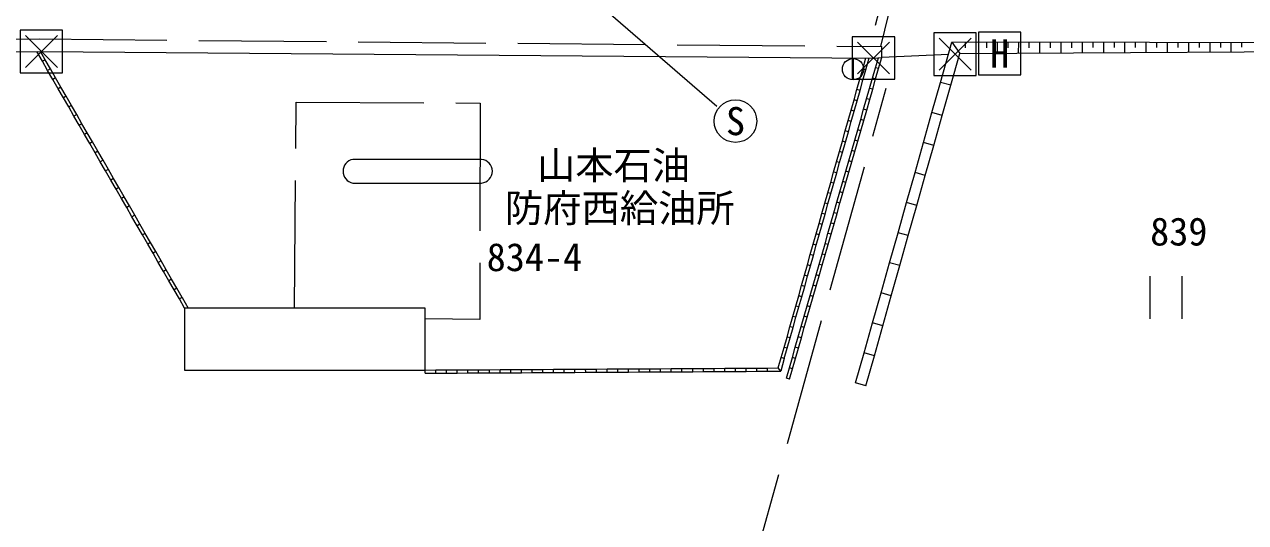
# Model space of a CAD drawing. Units: millimetres, scale not verified. Extents: x 40000 to 680000, y 20000 to 380000.
# Drawn here: x 142380 to 199811, y 257772 to 281177 of the extents above; entities that cross this region are included whole.
import ezdxf
from ezdxf.enums import TextEntityAlignment as Align

# ---------------------------------------------------------------- set-up
doc = ezdxf.new("R2010")
doc.units = ezdxf.units.MM
doc.header["$LTSCALE"] = 1000
doc.linetypes.add('DASHED', pattern=[7.5, 6, -1.5])
doc.layers.add('M-BGD', color=7, linetype='Continuous', lineweight=13)
doc.layers.add('M-BGD-EXST', color=7, linetype='Continuous', lineweight=13)
doc.layers.add('M-BMK-HTXT', color=7, linetype='Continuous')
doc.styles.add('ＭＳ ゴシック', font='')
doc.styles.get('ＭＳ ゴシック').set_extended_font_data('MS Gothic')

msp = doc.modelspace()

# ---------------------------------------------------------------- linework, layer by layer
at = {"layer": 'M-BGD', "linetype": 'DASHED'}
for p, q in [((185687, 294215), (182151, 280138)), ((182656, 280133), (186041, 294140)), ((182700, 279618), (182705, 280133)), ((185834, 279770), (182700, 279618)), ((176252, 254255), (182911, 278184)), ((155080, 267848), (155164, 277522)), ((155164, 277522), (163812, 277483)), ((163812, 277483), (163794, 267317)), ((163794, 267317), (161226, 267350))]:
    msp.add_line(p, q, dxfattribs=at)
at = {"layer": 'M-BGD'}
for p, q in [((185462, 278454), (185995, 280338)), ((185995, 280338), (186365, 279810)), ((186624, 280337), (186624, 280075)), ((187124, 280337), (187123, 279815)), ((187624, 280336), (187624, 280077)), ((188124, 280335), (188123, 279821)), ((188624, 280334), (188624, 280079)), ((189124, 280333), (189123, 279827)), ((189624, 280333), (189624, 280081)), ((190124, 280332), (190123, 279833)), ((190624, 280331), (190624, 280083)), ((191124, 280330), (191123, 279839)), ((191624, 280329), (191624, 280085)), ((192124, 280328), (192123, 279845)), ((192624, 280328), (192624, 280088)), ((193124, 280327), (193123, 279851)), ((193624, 280326), (193624, 280090)), ((194124, 280325), (194123, 279856)), ((194624, 280324), (194624, 280092)), ((195124, 280324), (195123, 279862)), ((195624, 280323), (195624, 280094)), ((196124, 280322), (196123, 279868)), ((196624, 280321), (196624, 280096)), ((197124, 280320), (197123, 279874)), ((197624, 280320), (197624, 280098)), ((198124, 280319), (198123, 279880)), ((198624, 280318), (198624, 280101)), ((199124, 280317), (199123, 279886)), ((199624, 280316), (199624, 280103)), ((143223, 279446), (142960, 279902)), ((143353, 279521), (143132, 279903)), ((185943, 278318), (186365, 279810)), ((143353, 279521), (143223, 279446)), ((143471, 279017), (143223, 279446)), ((143601, 279092), (143353, 279521)), ((181808, 279083), (181955, 279602)), ((181952, 279042), (182110, 279601)), ((182268, 278657), (182408, 279144)), ((182313, 279599), (182700, 279618)), ((182408, 279144), (182542, 279610)), ((182552, 279102), (182408, 279144)), ((182552, 279102), (182700, 279618)), ((143601, 279092), (143471, 279017)), ((143719, 278587), (143471, 279017)), ((143849, 278662), (143601, 279092)), ((143849, 278662), (143719, 278587)), ((143967, 278158), (143719, 278587)), ((144097, 278233), (143849, 278662)), ((181534, 278114), (181671, 278599)), ((181671, 278599), (181808, 279083)), ((181815, 278558), (181671, 278599)), ((181678, 278074), (181815, 278558)), ((181952, 279042), (181808, 279083)), ((181815, 278558), (181952, 279042)), ((182129, 278171), (182268, 278657)), ((182413, 278616), (182268, 278657)), ((182273, 278129), (182413, 278616)), ((182413, 278616), (182552, 279102)), ((144097, 278233), (143967, 278158)), ((144215, 277728), (143967, 278158)), ((144344, 277803), (144097, 278233)), ((181397, 277630), (181534, 278114)), ((181678, 278074), (181534, 278114)), ((181541, 277589), (181678, 278074)), ((181989, 277684), (182129, 278171)), ((182273, 278129), (182129, 278171)), ((182133, 277643), (182273, 278129)), ((185063, 277042), (185462, 278454)), ((185943, 278318), (185462, 278454)), ((185544, 276906), (185943, 278318)), ((144344, 277803), (144215, 277728)), ((144462, 277299), (144215, 277728)), ((144592, 277374), (144344, 277803)), ((181260, 277146), (181397, 277630)), ((181541, 277589), (181397, 277630)), ((181404, 277105), (181541, 277589)), ((181849, 277198), (181989, 277684)), ((182133, 277643), (181989, 277684)), ((181993, 277156), (182133, 277643)), ((144592, 277374), (144462, 277299)), ((144710, 276869), (144462, 277299)), ((144840, 276944), (144592, 277374)), ((144840, 276944), (144710, 276869)), ((144958, 276439), (144710, 276869)), ((145088, 276514), (144840, 276944)), ((181123, 276661), (181260, 277146)), ((181404, 277105), (181260, 277146)), ((181267, 276620), (181404, 277105)), ((181709, 276711), (181849, 277198)), ((181993, 277156), (181849, 277198)), ((181854, 276670), (181993, 277156)), ((184664, 275629), (185063, 277042)), ((185544, 276906), (185063, 277042)), ((185145, 275493), (185544, 276906)), ((145088, 276514), (144958, 276439)), ((145206, 276010), (144958, 276439)), ((145336, 276085), (145088, 276514)), ((180986, 276177), (181123, 276661)), ((181267, 276620), (181123, 276661)), ((181130, 276136), (181267, 276620)), ((181570, 276225), (181709, 276711)), ((181854, 276670), (181709, 276711)), ((181714, 276183), (181854, 276670)), ((145336, 276085), (145206, 276010)), ((145454, 275580), (145206, 276010)), ((145584, 275655), (145336, 276085)), ((180712, 275208), (180849, 275692)), ((180849, 275692), (180986, 276177)), ((180993, 275652), (180849, 275692)), ((181130, 276136), (180986, 276177)), ((180993, 275652), (181130, 276136)), ((181290, 275252), (181430, 275738)), ((181430, 275738), (181570, 276225)), ((181574, 275697), (181430, 275738)), ((181434, 275210), (181574, 275697)), ((181714, 276183), (181570, 276225)), ((181574, 275697), (181714, 276183)), ((145584, 275655), (145454, 275580)), ((145702, 275151), (145454, 275580)), ((145832, 275226), (145584, 275655)), ((145832, 275226), (145702, 275151)), ((145950, 274721), (145702, 275151)), ((146080, 274796), (145832, 275226)), ((180575, 274724), (180712, 275208)), ((180856, 275167), (180712, 275208)), ((180719, 274683), (180856, 275167)), ((180856, 275167), (180993, 275652)), ((181150, 274765), (181290, 275252)), ((181434, 275210), (181290, 275252)), ((181294, 274724), (181434, 275210)), ((184265, 274217), (184664, 275629)), ((185145, 275493), (184664, 275629)), ((184746, 274081), (185145, 275493)), ((146080, 274796), (145950, 274721)), ((146198, 274292), (145950, 274721)), ((146327, 274367), (146080, 274796)), ((163876, 274836), (157826, 274836)), ((180438, 274239), (180575, 274724)), ((180719, 274683), (180575, 274724)), ((180582, 274198), (180719, 274683)), ((181011, 274279), (181150, 274765)), ((181294, 274724), (181150, 274765)), ((181155, 274237), (181294, 274724)), ((146327, 274367), (146198, 274292)), ((146445, 273862), (146198, 274292)), ((146575, 273937), (146327, 274367)), ((180301, 273755), (180438, 274239)), ((180582, 274198), (180438, 274239)), ((180445, 273714), (180582, 274198)), ((180871, 273792), (181011, 274279)), ((181155, 274237), (181011, 274279)), ((181015, 273751), (181155, 274237)), ((183866, 272805), (184265, 274217)), ((184746, 274081), (184265, 274217)), ((184347, 272669), (184746, 274081)), ((146575, 273937), (146445, 273862)), ((146693, 273433), (146445, 273862)), ((146823, 273508), (146575, 273937)), ((146823, 273508), (146693, 273433)), ((146941, 273003), (146693, 273433)), ((147071, 273078), (146823, 273508)), ((157826, 273726), (163876, 273726)), ((180164, 273270), (180301, 273755)), ((180445, 273714), (180301, 273755)), ((180308, 273229), (180445, 273714)), ((180731, 273306), (180871, 273792)), ((181015, 273751), (180871, 273792)), ((180875, 273264), (181015, 273751)), ((147071, 273078), (146941, 273003)), ((147189, 272573), (146941, 273003)), ((147319, 272648), (147071, 273078)), ((180027, 272786), (180164, 273270)), ((180308, 273229), (180164, 273270)), ((180171, 272745), (180308, 273229)), ((180451, 272333), (180591, 272819)), ((180591, 272819), (180731, 273306)), ((180735, 272778), (180591, 272819)), ((180875, 273264), (180731, 273306)), ((180735, 272778), (180875, 273264)), ((183467, 271393), (183866, 272805)), ((184347, 272669), (183866, 272805)), ((147319, 272648), (147189, 272573)), ((147437, 272144), (147189, 272573)), ((147567, 272219), (147319, 272648)), ((147567, 272219), (147437, 272144)), ((147815, 271789), (147567, 272219)), ((179753, 271817), (179890, 272301)), ((179890, 272301), (180027, 272786)), ((180034, 272261), (179890, 272301)), ((179897, 271776), (180034, 272261)), ((180171, 272745), (180027, 272786)), ((180034, 272261), (180171, 272745)), ((180312, 271846), (180451, 272333)), ((180596, 272291), (180451, 272333)), ((180456, 271805), (180596, 272291)), ((180596, 272291), (180735, 272778)), ((183948, 271257), (184347, 272669)), ((147685, 271714), (147437, 272144)), ((147815, 271789), (147685, 271714)), ((147933, 271285), (147685, 271714)), ((148063, 271360), (147815, 271789)), ((179615, 271333), (179753, 271817)), ((179897, 271776), (179753, 271817)), ((179760, 271292), (179897, 271776)), ((180172, 271360), (180312, 271846)), ((180456, 271805), (180312, 271846)), ((180316, 271318), (180456, 271805)), ((148063, 271360), (147933, 271285)), ((148181, 270855), (147933, 271285)), ((148310, 270930), (148063, 271360)), ((179478, 270848), (179615, 271333)), ((179760, 271292), (179615, 271333)), ((179623, 270807), (179760, 271292)), ((180032, 270873), (180172, 271360)), ((180316, 271318), (180172, 271360)), ((180176, 270832), (180316, 271318)), ((183068, 269981), (183467, 271393)), ((183948, 271257), (183467, 271393)), ((183549, 269845), (183948, 271257)), ((148310, 270930), (148181, 270855)), ((148428, 270426), (148181, 270855)), ((148558, 270501), (148310, 270930)), ((148558, 270501), (148428, 270426)), ((148806, 270071), (148558, 270501)), ((179341, 270364), (179478, 270848)), ((179623, 270807), (179478, 270848)), ((179486, 270323), (179623, 270807)), ((179892, 270387), (180032, 270873)), ((180176, 270832), (180032, 270873)), ((180037, 270345), (180176, 270832)), ((148676, 269996), (148428, 270426)), ((148806, 270071), (148676, 269996)), ((148924, 269567), (148676, 269996)), ((149054, 269642), (148806, 270071)), ((179204, 269879), (179341, 270364)), ((179486, 270323), (179341, 270364)), ((179349, 269838), (179486, 270323)), ((179753, 269900), (179892, 270387)), ((180037, 270345), (179892, 270387)), ((179897, 269859), (180037, 270345)), ((182669, 268569), (183068, 269981)), ((183549, 269845), (183068, 269981)), ((149054, 269642), (148924, 269567)), ((149172, 269137), (148924, 269567)), ((149302, 269212), (149054, 269642)), ((178930, 268910), (179067, 269395)), ((179067, 269395), (179204, 269879)), ((179212, 269354), (179067, 269395)), ((179075, 268870), (179212, 269354)), ((179349, 269838), (179204, 269879)), ((179212, 269354), (179349, 269838)), ((179473, 268927), (179613, 269414)), ((179613, 269414), (179753, 269900)), ((179757, 269372), (179613, 269414)), ((179617, 268886), (179757, 269372)), ((179897, 269859), (179753, 269900)), ((179757, 269372), (179897, 269859)), ((183150, 268433), (183549, 269845)), ((149302, 269212), (149172, 269137)), ((149420, 268707), (149172, 269137)), ((149550, 268782), (149302, 269212)), ((149550, 268782), (149420, 268707)), ((149798, 268353), (149550, 268782)), ((178793, 268426), (178930, 268910)), ((179075, 268870), (178930, 268910)), ((178938, 268385), (179075, 268870)), ((179333, 268441), (179473, 268927)), ((179617, 268886), (179473, 268927)), ((179478, 268399), (179617, 268886)), ((149668, 268278), (149420, 268707)), ((149798, 268353), (149668, 268278)), ((149916, 267848), (149668, 268278)), ((149798, 268353), (150089, 267848)), ((178656, 267942), (178793, 268426)), ((178938, 268385), (178793, 268426)), ((178801, 267901), (178938, 268385)), ((179194, 267954), (179333, 268441)), ((179478, 268399), (179333, 268441)), ((179338, 267913), (179478, 268399)), ((182270, 267156), (182669, 268569)), ((183150, 268433), (182669, 268569)), ((182752, 267020), (183150, 268433)), ((161226, 267848), (149916, 267848)), ((149916, 267848), (149916, 264938)), ((161226, 264938), (161226, 267848)), ((178519, 267457), (178656, 267942)), ((178801, 267901), (178656, 267942)), ((178664, 267416), (178801, 267901)), ((179054, 267468), (179194, 267954)), ((179338, 267913), (179194, 267954)), ((179198, 267426), (179338, 267913)), ((178382, 266973), (178519, 267457)), ((178664, 267416), (178519, 267457)), ((178527, 266932), (178664, 267416)), ((178914, 266981), (179054, 267468)), ((179198, 267426), (179054, 267468)), ((179058, 266940), (179198, 267426)), ((181871, 265744), (182270, 267156)), ((182752, 267020), (182270, 267156)), ((178108, 266004), (178245, 266488)), ((178245, 266488), (178382, 266973)), ((178390, 266448), (178245, 266488)), ((178527, 266932), (178382, 266973)), ((178390, 266448), (178527, 266932)), ((178635, 266008), (178774, 266495)), ((178774, 266495), (178914, 266981)), ((178919, 266453), (178774, 266495)), ((179058, 266940), (178914, 266981)), ((178919, 266453), (179058, 266940)), ((182353, 265608), (182752, 267020)), ((177971, 265520), (178108, 266004)), ((178253, 265963), (178108, 266004)), ((178116, 265479), (178253, 265963)), ((178253, 265963), (178390, 266448)), ((178495, 265522), (178635, 266008)), ((178779, 265967), (178635, 266008)), ((178639, 265480), (178779, 265967)), ((178779, 265967), (178919, 266453)), ((177834, 265035), (177971, 265520)), ((178116, 265479), (177948, 264886)), ((178116, 265479), (177971, 265520)), ((178355, 265035), (178495, 265522)), ((178639, 265480), (178495, 265522)), ((178499, 264994), (178639, 265480)), ((181472, 264332), (181871, 265744)), ((182353, 265608), (181871, 265744)), ((181954, 264196), (182353, 265608)), ((149916, 264938), (161226, 264938)), ((161226, 264938), (161729, 264941)), ((161227, 264788), (161226, 264938)), ((161227, 264788), (161730, 264791)), ((161729, 264941), (162232, 264944)), ((161730, 264791), (161729, 264941)), ((161730, 264791), (162233, 264794)), ((162232, 264944), (162736, 264947)), ((162233, 264794), (162232, 264944)), ((162233, 264794), (162736, 264797)), ((162736, 264947), (163239, 264950)), ((162736, 264797), (162736, 264947)), ((162736, 264797), (163240, 264800)), ((163239, 264950), (163742, 264953)), ((163240, 264800), (163239, 264950)), ((163240, 264800), (163743, 264803)), ((163742, 264953), (164245, 264956)), ((163743, 264803), (163742, 264953)), ((163743, 264803), (164246, 264806)), ((164245, 264956), (164749, 264959)), ((164246, 264806), (164245, 264956)), ((164246, 264806), (164750, 264809)), ((164749, 264959), (165252, 264962)), ((164750, 264809), (164749, 264959)), ((164750, 264809), (165253, 264812)), ((165252, 264962), (165755, 264965)), ((165253, 264812), (165252, 264962)), ((165253, 264812), (165756, 264815)), ((165755, 264965), (166259, 264968)), ((165756, 264815), (165755, 264965)), ((165756, 264815), (166259, 264818)), ((166259, 264968), (166762, 264971)), ((166259, 264818), (166259, 264968)), ((166259, 264818), (166763, 264821)), ((166762, 264971), (167265, 264974)), ((166763, 264821), (166762, 264971)), ((166763, 264821), (167266, 264824)), ((167265, 264974), (167768, 264976)), ((167266, 264824), (167265, 264974)), ((167266, 264824), (167769, 264826)), ((167768, 264976), (168272, 264979)), ((167769, 264826), (167768, 264976)), ((167769, 264826), (168273, 264829)), ((168272, 264979), (168775, 264982)), ((168273, 264829), (168272, 264979)), ((168273, 264829), (168776, 264832)), ((168775, 264982), (169278, 264985)), ((168776, 264832), (168775, 264982)), ((168776, 264832), (169279, 264835)), ((169278, 264985), (169782, 264988)), ((169279, 264835), (169278, 264985)), ((169279, 264835), (169782, 264838)), ((169782, 264988), (170285, 264991)), ((169782, 264838), (169782, 264988)), ((169782, 264838), (170286, 264841)), ((170285, 264991), (170788, 264994)), ((170286, 264841), (170285, 264991)), ((170286, 264841), (170789, 264844)), ((170788, 264994), (171291, 264997)), ((170789, 264844), (170788, 264994)), ((170789, 264844), (171292, 264847)), ((171291, 264997), (171795, 265000)), ((171292, 264847), (171291, 264997)), ((171292, 264847), (171796, 264850)), ((171795, 265000), (172298, 265003)), ((171796, 264850), (171795, 265000)), ((171796, 264850), (172299, 264853)), ((172298, 265003), (172801, 265006)), ((172299, 264853), (172298, 265003)), ((172299, 264853), (172802, 264856)), ((172801, 265006), (173305, 265009)), ((172802, 264856), (172801, 265006)), ((172802, 264856), (173305, 264859)), ((173305, 265009), (173808, 265012)), ((173305, 264859), (173305, 265009)), ((173305, 264859), (173809, 264862)), ((173808, 265012), (174311, 265015)), ((173809, 264862), (173808, 265012)), ((173809, 264862), (174312, 264865)), ((174311, 265015), (174814, 265017)), ((174312, 264865), (174311, 265015)), ((174312, 264865), (174815, 264868)), ((174814, 265017), (175318, 265020)), ((174815, 264868), (174814, 265017)), ((174815, 264868), (175319, 264870)), ((175318, 265020), (175821, 265023)), ((175319, 264870), (175318, 265020)), ((175319, 264870), (175822, 264873)), ((175821, 265023), (176324, 265026)), ((175822, 264873), (175821, 265023)), ((175822, 264873), (176325, 264876)), ((176324, 265026), (176828, 265029)), ((176325, 264876), (176324, 265026)), ((176325, 264876), (176828, 264879)), ((176828, 265029), (177331, 265032)), ((176828, 264879), (176828, 265029)), ((176828, 264879), (177332, 264882)), ((177331, 265032), (177834, 265035)), ((177332, 264882), (177331, 265032)), ((177332, 264882), (177948, 264886)), ((177948, 264886), (177834, 265035)), ((178215, 264549), (178355, 265035)), ((178499, 264994), (178355, 265035)), ((178359, 264507), (178499, 264994)), ((178359, 264507), (178215, 264549)), ((181954, 264196), (181472, 264332))]:
    msp.add_line(p, q, dxfattribs=at)
at = {"layer": 'M-BGD', "linetype": 'DASHED'}
msp.add_lwpolyline([(68325, 280012), (87463, 280124), (104061, 280273), (143083, 280499), (182705, 280133)], dxfattribs=at)
at = {"layer": 'M-BGD'}
for points in [[(245761, 280403), (213871, 280293), (185995, 280338)], [(68325, 279386), (87519, 279580), (104025, 279741), (143179, 279903), (182313, 279599)], [(186365, 279810), (213119, 279970), (245009, 279896)]]:
    msp.add_lwpolyline(points, dxfattribs=at)
for centre, radius, start, end in [((157931, 274281), 565, 100.7113, 259.2887), ((163830, 274281), 557, 274.73276, 85.26724)]:
    msp.add_arc(centre, radius, start, end, dxfattribs=at)
at = {"layer": 'M-BGD-EXST'}
for p, q in [((174946, 277322), (169594, 281935)), ((142429, 279153), (143929, 280653)), ((142429, 280653), (143929, 279153)), ((181563, 278849), (183063, 280349)), ((181563, 280349), (183063, 278849)), ((185398, 279035), (186898, 280535)), ((185398, 280535), (186898, 279035)), ((181351, 279575), (181351, 278575)), ((195313, 269343), (195313, 267343)), ((196813, 269343), (196813, 267343))]:
    msp.add_line(p, q, dxfattribs=at)
for points in [[(142179, 278903), (144179, 278903), (144179, 280903), (142179, 280903)], [(181313, 278599), (183313, 278599), (183313, 280599), (181313, 280599)], [(185148, 278785), (187148, 278785), (187148, 280785), (185148, 280785)], [(187245, 278812), (189245, 278812), (189245, 280812), (187245, 280812)]]:
    msp.add_lwpolyline(points, close=True, dxfattribs=at)
for centre, radius in [((181351, 279075), 500), ((175821, 276635), 1000)]:
    msp.add_circle(centre, radius, dxfattribs=at)

# ---------------------------------------------------------------- texts
at = {"layer": 'M-BGD-EXST', "style": 'ＭＳ ゴシック'}
for s, p in [('H', (188245, 279812)), ('S', (175821, 276635))]:
    msp.add_text(s, height=1320, dxfattribs=at).set_placement(p, align=Align.MIDDLE_CENTER)
at = {"layer": 'M-BMK-HTXT', "style": 'ＭＳ ゴシック'}
for s, p in [('山本石油', (170087, 274558)), ('防府西給油所', (170382, 272550)), ('839', (196670, 271450)), ('834-4', (166366, 270247))]:
    msp.add_text(s, height=1320, dxfattribs=at).set_placement(p, align=Align.MIDDLE_CENTER)

doc.saveas('drawing.dxf')
